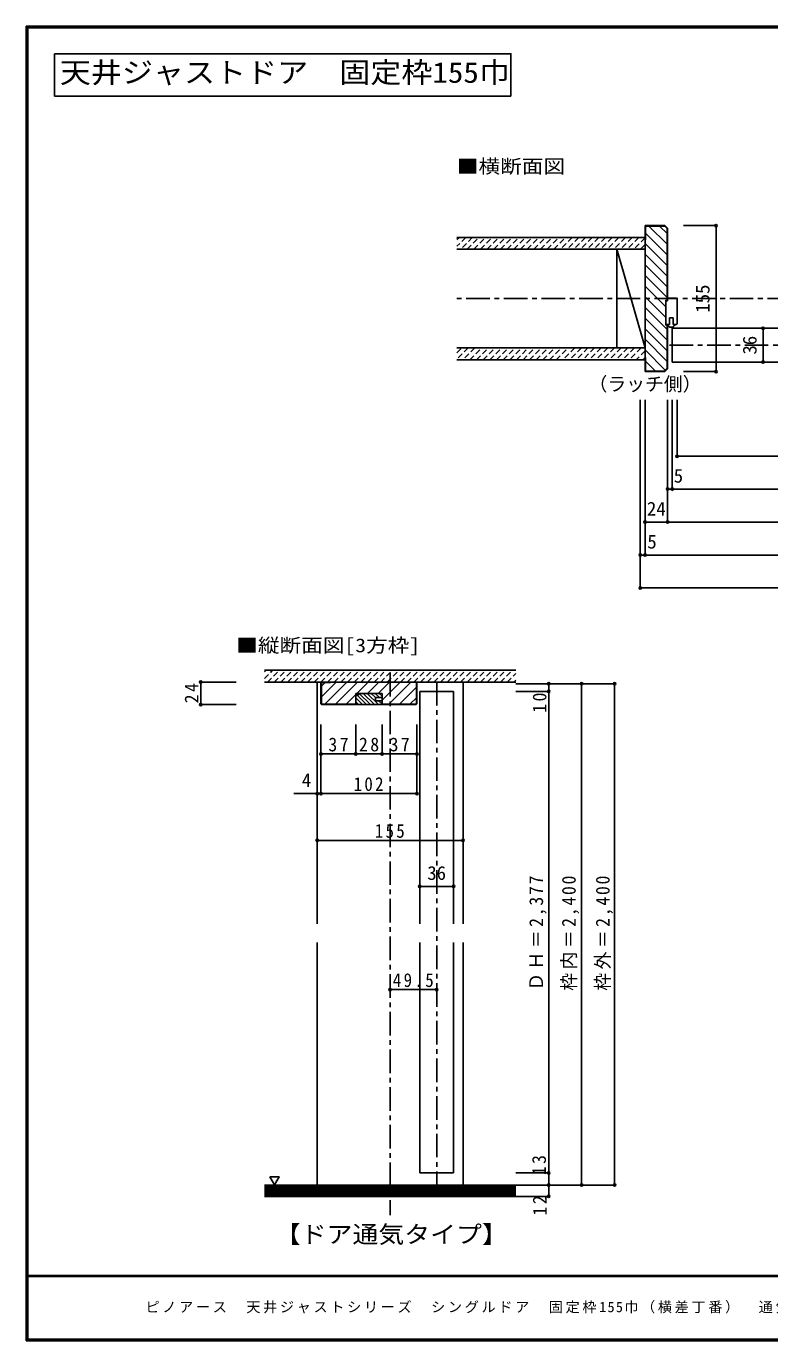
# Model space of a CAD drawing. Units: millimetres at full size, sheet at 1:5; some dimension numbers follow another scale. Extents: x -973 to 977, y -718 to 696.
# Drawn here: x -973 to -183, y -701 to 696 of the extents above; entities that cross this region are included whole.
import ezdxf
from ezdxf.enums import TextEntityAlignment as Align

# ---------------------------------------------------------------- set-up
doc = ezdxf.new("R2010")
doc.units = ezdxf.units.MM
doc.header["$LTSCALE"] = 5
doc.header["$PDMODE"] = 32
doc.header["$PDSIZE"] = 2.5
doc.linetypes.add('CHAIN1', pattern=[8, 5, -1, 1, -1])
doc.linetypes.add('DASHED1', pattern=[1.8, 1.2, -0.6])
for name, color, linetype in [('0-1_通り芯', 4, 'CHAIN1'), ('0-3_仕上げ', 2, 'Continuous'), ('0-4_枠', 3, 'Continuous'), ('0-6_扉', 6, 'Continuous'), ('0-8_戸当り', 3, 'Continuous'), ('0-A_文字', 3, 'Continuous'), ('0-B_寸法', 4, 'Continuous'), ('0-C_ハッチ', 4, 'DASHED1'), ('F-1_枠', 6, 'Continuous'), ('F-A_文字', 7, 'Continuous')]:
    doc.layers.add(name, color=color, linetype=linetype)
doc.styles.add('ＭＳ ゴシック', font='')
doc.styles.get('ＭＳ ゴシック').set_extended_font_data('MS Gothic')

msp = doc.modelspace()

# ---------------------------------------------------------------- linework, layer by layer
at = {"layer": '0-1_通り芯'}
msp.add_line((519.153, 406.5), (-515.847, 406.5), dxfattribs=at)
at = {"layer": '0-3_仕上げ'}
for p, q in [((-315.847, 471.5), (-515.847, 471.5)), ((-315.847, 459), (-515.847, 459)), ((-315.847, 354), (-515.847, 354)), ((-315.847, 341.5), (-515.847, 341.5))]:
    msp.add_line(p, q, dxfattribs=at)
at = {"layer": '0-4_枠'}
for p, q in [((-315.847, 484), (-315.847, 329)), ((-294.675, 484), (-315.847, 484)), ((-315.347, 469), (-315.347, 483.5)), ((-294.883, 483.5), (-315.347, 483.5)), ((-294.675, 484), (-291.847, 481.172)), ((-291.847, 481.172), (-291.847, 404.5)), ((-315.347, 469), (-315.847, 469)), ((-292.347, 332.036), (-292.347, 378.5)), ((-291.847, 331.828), (-291.847, 378.5)), ((-315.347, 344), (-315.847, 344)), ((-315.347, 344), (-315.347, 329.5)), ((-294.675, 329), (-315.847, 329)), ((-294.882, 329.5), (-315.347, 329.5)), ((-294.882, 329.5), (-292.347, 332.036)), ((-294.675, 329), (-291.847, 331.828)), ((-659.741, -24.046), (-659.741, -1.461)), ((-650.241, -1.461), (-659.741, -1.461)), ((-650.241, -0.961), (-650.241, -1.461)), ((-659.327, -24.461), (-659.741, -24.046)), ((-624.241, -24.961), (-659.534, -24.961)), ((-659.327, -24.461), (-623.375, -24.461)), ((-595.107, -24.461), (-559.155, -24.461)), ((-558.948, -24.961), (-594.241, -24.961))]:
    msp.add_line(p, q, dxfattribs=at)
for points in [[(-294.883, 483.5), (-292.347, 480.964), (-292.347, 404.5)], [(-291.847, 378.5), (-293.847, 378.5), (-293.847, 404.5), (-291.847, 404.5)], [(-659.534, -24.961), (-660.241, -24.253), (-660.241, -0.961)]]:
    msp.add_lwpolyline(points, dxfattribs=at)
at = {"layer": '0-6_扉'}
for p, q in [((-286.847, 339), (-286.847, 375)), ((-286.847, 375), (-6.847, 375)), ((-286.847, 339), (-6.847, 339))]:
    msp.add_line(p, q, dxfattribs=at)
at = {"layer": '0-8_戸当り', "color": 7}
for p, q in [((-291.847, 407), (-291.847, 404)), ((-282.847, 407), (-291.847, 407)), ((-281.847, 406), (-281.847, 380)), ((-293.847, 404), (-291.847, 404)), ((-293.847, 379), (-293.847, 404)), ((-293.847, 379), (-289.847, 379)), ((-289.847, 386), (-285.847, 386)), ((-289.847, 386), (-289.847, 379)), ((-285.847, 386), (-285.847, 379)), ((-282.847, 379), (-285.847, 379))]:
    msp.add_line(p, q, dxfattribs=at)
for centre, radius, start, end in [((-282.847, 406), 1, 0, 90), ((-288.083, 380.481), 4.487, 199.27144, 340.72855), ((-282.847, 380), 1, 270, 0)]:
    msp.add_arc(centre, radius, start, end, dxfattribs=at)
at = {"layer": '0-A_文字'}
for p, q in [((-943.333, 666.667), (-943.333, 621.667)), ((-943.333, 621.667), (-458.333, 621.667))]:
    msp.add_line(p, q, dxfattribs=at)
msp.add_lwpolyline([(-943.333, 666.667), (-458.333, 666.667), (-458.333, 621.667)], dxfattribs=at)
at = {"layer": '0-B_寸法'}
for p, q in [((-240.425, 484), (-274.947, 484)), ((-240.425, 484), (-240.425, 329)), ((-190.425, 375), (-190.425, 339)), ((-240.425, 329), (-274.947, 329)), ((-320.847, 99), (-320.847, 299)), ((-315.847, 134), (-315.847, 299)), ((-291.847, 169), (-291.847, 299)), ((-286.847, 204), (-286.847, 299)), ((-281.847, 239), (-281.847, 299)), ((-281.847, 239), (235.158, 239)), ((295.153, 204), (-291.847, 204)), ((319.153, 169), (-315.847, 169)), ((-315.847, 134), (-320.847, 134)), ((319.153, 134), (-315.847, 134)), ((324.153, 99), (-320.847, 99)), ((-787.954, -0.961), (-787.954, -24.961)), ((-787.954, -0.961), (-750.241, -0.961)), ((-664.241, -0.961), (-664.241, -257.711)), ((-619.534, -12.961), (-607.534, -24.961)), ((-615.291, -12.961), (-603.291, -24.961)), ((-611.048, -12.961), (-599.048, -24.961)), ((-606.806, -12.961), (-602.241, -17.525)), ((-602.563, -12.961), (-598.063, -17.461)), ((-598.32, -12.961), (-595.241, -16.04)), ((-509.241, -0.961), (-509.241, -257.711)), ((-348.241, -2.761), (-453.241, -2.761)), ((-418.241, -10.961), (-453.241, -10.961)), ((-418.241, -2.761), (-418.241, -547.461)), ((-383.241, -2.761), (-383.241, -535.461)), ((-348.241, -2.761), (-348.241, -535.461)), ((-787.954, -24.961), (-750.241, -24.961)), ((-664.241, -54.182), (-664.241, -19.66)), ((-623.241, -17.738), (-616.019, -24.961)), ((-623.241, -21.981), (-620.261, -24.961)), ((-621.776, -14.961), (-611.776, -24.961)), ((-598.906, -20.861), (-595.351, -24.416)), ((-509.241, -54.182), (-509.241, -19.66)), ((-660.241, -77.317), (-660.241, -46.128)), ((-623.241, -77.317), (-623.241, -46.128)), ((-595.241, -77.317), (-595.241, -46.128)), ((-558.241, -77.317), (-558.241, -46.128)), ((-664.241, -119.398), (-664.241, -77.317)), ((-660.241, -119.398), (-660.241, -77.317)), ((-660.241, -77.317), (-623.241, -77.317)), ((-623.241, -77.317), (-595.241, -77.317)), ((-595.241, -77.317), (-558.241, -77.317)), ((-558.241, -119.398), (-558.241, -77.317)), ((-689.126, -119.398), (-660.241, -119.398)), ((-660.241, -119.398), (-558.241, -119.398)), ((-664.241, -169.179), (-509.241, -169.179)), ((-519.241, -218.067), (-555.241, -218.067)), ((-664.241, -277.711), (-664.241, -535.461)), ((-509.241, -277.711), (-509.241, -535.461)), ((-586.741, -327.711), (-537.241, -327.711)), ((-418.241, -522.461), (-453.241, -522.461)), ((-348.241, -535.461), (-453.241, -535.461)), ((-418.241, -547.461), (-453.241, -547.461))]:
    msp.add_line(p, q, dxfattribs=at)
at = {"layer": '0-B_寸法', "color": 3}
for p, q in [((-345.847, 459), (-345.847, 354)), ((-595.241, -12.961), (-623.241, -12.961)), ((-623.241, -23.961), (-623.241, -12.961)), ((-620.241, -12.961), (-620.241, -14.961)), ((-595.241, -12.961), (-595.241, -17.461)), ((-558.741, -0.961), (-558.741, -24.046)), ((-558.241, -24.253), (-558.241, -0.961)), ((-620.241, -14.961), (-623.241, -14.961)), ((-622.241, -24.961), (-596.241, -24.961)), ((-602.241, -17.461), (-595.241, -17.461)), ((-602.241, -20.861), (-602.241, -17.461)), ((-602.241, -20.861), (-595.241, -20.861)), ((-595.241, -23.961), (-595.241, -17.461)), ((-558.741, -24.046), (-559.155, -24.461)), ((-558.241, -24.253), (-558.948, -24.961))]:
    msp.add_line(p, q, dxfattribs=at)
at = {"layer": '0-B_寸法', "color": 7}
for p, q in [((-345.847, 459), (-315.847, 354)), ((-720.241, -0.961), (-453.241, -0.961)), ((-714.677, -526.647), (-709.677, -535.307)), ((-453.241, -536.961), (-720.241, -536.961)), ((-453.241, -538.461), (-720.241, -538.461)), ((-453.241, -539.961), (-720.241, -539.961)), ((-453.241, -541.461), (-720.241, -541.461)), ((-453.241, -542.961), (-720.241, -542.961)), ((-453.241, -544.461), (-720.241, -544.461)), ((-453.241, -545.961), (-720.241, -545.961))]:
    msp.add_line(p, q, dxfattribs=at)
at = {"layer": '0-B_寸法', "linetype": 'CHAIN1'}
for p, q in [((295.153, 357), (-291.847, 357)), ((-586.741, 8.539), (-586.741, -567.461)), ((-537.241, -0.961), (-537.241, -535.461)), ((-720.241, -547.461), (-453.241, -547.461))]:
    msp.add_line(p, q, dxfattribs=at)
at = {"layer": '0-B_寸法', "linetype": 'DASHED1'}
for p, q in [((-720.241, 2.844), (-711.546, 11.539)), ((-720.241, 9.915), (-718.617, 11.539)), ((-716.975, -0.961), (-704.475, 11.539)), ((-709.904, -0.961), (-697.404, 11.539)), ((-702.833, -0.961), (-690.333, 11.539)), ((-695.762, -0.961), (-683.262, 11.539)), ((-688.69, -0.961), (-676.19, 11.539)), ((-681.619, -0.961), (-669.119, 11.539)), ((-674.548, -0.961), (-662.048, 11.539)), ((-667.477, -0.961), (-654.977, 11.539)), ((-660.406, -0.961), (-647.906, 11.539)), ((-653.335, -0.961), (-640.835, 11.539)), ((-646.264, -0.961), (-633.764, 11.539)), ((-639.193, -0.961), (-626.693, 11.539)), ((-632.122, -0.961), (-619.622, 11.539)), ((-625.051, -0.961), (-612.551, 11.539)), ((-617.98, -0.961), (-605.48, 11.539)), ((-610.909, -0.961), (-598.409, 11.539)), ((-603.838, -0.961), (-591.338, 11.539)), ((-596.767, -0.961), (-584.267, 11.539)), ((-589.696, -0.961), (-577.196, 11.539)), ((-582.624, -0.961), (-570.124, 11.539)), ((-575.553, -0.961), (-563.053, 11.539)), ((-568.482, -0.961), (-555.982, 11.539)), ((-561.411, -0.961), (-548.911, 11.539)), ((-554.34, -0.961), (-541.84, 11.539)), ((-547.269, -0.961), (-534.769, 11.539)), ((-540.198, -0.961), (-527.698, 11.539)), ((-533.127, -0.961), (-520.627, 11.539)), ((-526.056, -0.961), (-513.556, 11.539)), ((-518.985, -0.961), (-506.485, 11.539)), ((-511.914, -0.961), (-499.414, 11.539)), ((-504.843, -0.961), (-492.343, 11.539)), ((-497.772, -0.961), (-485.272, 11.539)), ((-490.701, -0.961), (-478.201, 11.539)), ((-483.629, -0.961), (-471.129, 11.539)), ((-476.558, -0.961), (-464.058, 11.539)), ((-469.487, -0.961), (-456.987, 11.539)), ((-462.416, -0.961), (-453.241, 8.215)), ((-455.345, -0.961), (-453.241, 1.144))]:
    msp.add_line(p, q, dxfattribs=at)
at = {"layer": '0-B_寸法', "color": 2}
for p, q in [((-720.241, 11.539), (-453.241, 11.539)), ((-453.241, -535.461), (-720.241, -535.461)), ((-453.241, -547.461), (-720.241, -547.461))]:
    msp.add_line(p, q, dxfattribs=at)
at = {"layer": '0-B_寸法', "color": 6}
for p, q in [((-555.241, -10.961), (-519.241, -10.961)), ((-555.241, -10.961), (-555.241, -257.711)), ((-519.241, -10.961), (-519.241, -257.711)), ((-555.241, -277.711), (-555.241, -522.461)), ((-519.241, -277.711), (-519.241, -522.461)), ((-519.241, -522.461), (-555.241, -522.461))]:
    msp.add_line(p, q, dxfattribs=at)
at = {"layer": '0-B_寸法', "color": 7}
msp.add_lwpolyline([(-714.677, -526.647), (-704.677, -526.647), (-709.677, -535.307)], dxfattribs=at)
at = {"layer": '0-B_寸法', "color": 3}
for centre, start, end in [((-624.241, -23.961), 270, 0), ((-622.241, -23.961), 180, 270), ((-596.241, -23.961), 270, 0), ((-594.241, -23.961), 180, 270)]:
    msp.add_arc(centre, 1, start, end, dxfattribs=at)
at = {"layer": '0-B_寸法', "color": 7}
for p in [(-240.425, 484), (-190.425, 375), (-190.425, 339), (-240.425, 329), (-281.847, 239), (-291.847, 204), (-286.847, 204), (-315.847, 169), (-291.847, 169), (-320.847, 134), (-315.847, 134), (-320.847, 99), (-787.954, -0.961), (-418.241, -2.761), (-418.241, -10.961), (-383.241, -2.761), (-348.241, -2.761), (-787.954, -24.961), (-660.241, -77.317), (-623.241, -77.317), (-595.241, -77.317), (-558.241, -77.317), (-664.241, -119.398), (-660.241, -119.398), (-558.241, -119.398), (-664.241, -169.179), (-509.241, -169.179), (-555.241, -218.067), (-519.241, -218.067), (-586.741, -327.711), (-537.241, -327.711), (-418.241, -522.461), (-418.241, -535.461), (-383.241, -535.461), (-348.241, -535.461), (-418.241, -547.461)]:
    msp.add_point(p, dxfattribs=at)
at = {"layer": '0-C_ハッチ', "linetype": 'Continuous'}
for p, q in [((-315.347, 475.853), (-292.347, 452.853)), ((-311.68, 483.5), (-292.347, 464.166)), ((-300.367, 483.5), (-292.347, 475.48)), ((-315.847, 465.039), (-292.347, 441.539)), ((-315.847, 453.726), (-292.347, 430.225)), ((-315.847, 442.412), (-292.347, 418.912)), ((-315.847, 431.098), (-292.347, 407.598)), ((-315.847, 419.784), (-293.847, 397.784)), ((-315.847, 408.47), (-293.847, 386.471)), ((-315.847, 397.157), (-292.347, 373.657)), ((-315.847, 385.843), (-292.347, 362.343)), ((-315.847, 374.529), (-292.347, 351.029)), ((-315.847, 363.216), (-292.347, 339.716)), ((-315.847, 351.902), (-294.164, 330.219)), ((-315.347, 340.088), (-304.759, 329.5)), ((-659.741, -16.766), (-643.935, -0.961)), ((-659.741, -5.453), (-655.749, -1.461)), ((-656.121, -24.461), (-632.621, -0.961)), ((-644.808, -24.461), (-621.308, -0.961)), ((-621.994, -12.961), (-609.994, -0.961)), ((-610.68, -12.961), (-598.68, -0.961)), ((-599.366, -12.961), (-587.366, -0.961)), ((-595.241, -20.149), (-576.053, -0.961)), ((-588.239, -24.461), (-564.739, -0.961)), ((-576.925, -24.461), (-558.741, -6.276)), ((-633.494, -24.461), (-623.241, -14.208)), ((-565.612, -24.461), (-558.741, -17.59))]:
    msp.add_line(p, q, dxfattribs=at)
at = {"layer": '0-C_ハッチ'}
for p, q in [((-506.444, 471.5), (-515.847, 462.097)), ((-515.847, 469.168), (-513.515, 471.5)), ((-499.373, 471.5), (-511.873, 459)), ((-504.802, 459), (-492.302, 471.5)), ((-497.731, 459), (-485.231, 471.5)), ((-490.66, 459), (-478.16, 471.5)), ((-483.589, 459), (-471.089, 471.5)), ((-476.518, 459), (-464.018, 471.5)), ((-469.447, 459), (-456.947, 471.5)), ((-462.376, 459), (-449.876, 471.5)), ((-455.305, 459), (-442.805, 471.5)), ((-448.234, 459), (-435.734, 471.5)), ((-441.162, 459), (-428.662, 471.5)), ((-434.091, 459), (-421.591, 471.5)), ((-427.02, 459), (-414.52, 471.5)), ((-419.949, 459), (-407.449, 471.5)), ((-412.878, 459), (-400.378, 471.5)), ((-393.307, 471.5), (-405.807, 459)), ((-386.236, 471.5), (-398.736, 459)), ((-379.165, 471.5), (-391.665, 459)), ((-372.094, 471.5), (-384.594, 459)), ((-365.023, 471.5), (-377.523, 459)), ((-357.952, 471.5), (-370.452, 459)), ((-350.881, 471.5), (-363.381, 459)), ((-343.81, 471.5), (-356.31, 459)), ((-336.739, 471.5), (-349.239, 459)), ((-329.668, 471.5), (-342.168, 459)), ((-322.596, 471.5), (-335.096, 459)), ((-315.847, 471.178), (-328.025, 459)), ((-315.847, 464.107), (-320.954, 459)), ((-503.736, 354), (-515.847, 341.889)), ((-515.847, 348.96), (-510.807, 354)), ((-496.665, 354), (-509.165, 341.5)), ((-502.094, 341.5), (-489.594, 354)), ((-495.023, 341.5), (-482.523, 354)), ((-487.952, 341.5), (-475.452, 354)), ((-480.881, 341.5), (-468.381, 354)), ((-473.81, 341.5), (-461.31, 354)), ((-466.739, 341.5), (-454.239, 354)), ((-459.668, 341.5), (-447.168, 354)), ((-452.596, 341.5), (-440.096, 354)), ((-445.525, 341.5), (-433.025, 354)), ((-438.454, 341.5), (-425.954, 354)), ((-431.383, 341.5), (-418.883, 354)), ((-424.312, 341.5), (-411.812, 354)), ((-417.241, 341.5), (-404.741, 354)), ((-410.17, 341.5), (-397.67, 354)), ((-390.599, 354), (-403.099, 341.5)), ((-383.528, 354), (-396.028, 341.5)), ((-376.457, 354), (-388.957, 341.5)), ((-369.386, 354), (-381.886, 341.5)), ((-362.315, 354), (-374.815, 341.5)), ((-355.244, 354), (-367.744, 341.5)), ((-348.173, 354), (-360.673, 341.5)), ((-341.101, 354), (-353.601, 341.5)), ((-334.03, 354), (-346.53, 341.5)), ((-326.959, 354), (-339.459, 341.5)), ((-319.888, 354), (-332.388, 341.5)), ((-315.847, 350.97), (-325.317, 341.5)), ((-315.847, 343.899), (-318.246, 341.5))]:
    msp.add_line(p, q, dxfattribs=at)
at = {"layer": 'F-1_枠'}
for p, q in [((-973.347, 695.833), (-973.347, -700.833)), ((-973.347, 695.833), (976.653, 695.833)), ((-973.347, 695), (976.653, 695)), ((-973.347, 694.167), (976.653, 694.167)), ((-972.514, 695.833), (-972.514, -700.833)), ((-971.68, 695.833), (-971.68, -700.833)), ((976.653, -631.667), (-973.347, -631.667)), ((976.653, -632.5), (-973.347, -632.5)), ((976.653, -699.167), (-973.347, -699.167)), ((976.653, -700), (-973.347, -700)), ((976.653, -700.833), (-973.347, -700.833))]:
    msp.add_line(p, q, dxfattribs=at)

# ---------------------------------------------------------------- texts
at = {"layer": '0-A_文字', "style": 'ＭＳ ゴシック', "width": 1.1}
msp.add_text('天井ジャストドア\u3000固定枠155巾', height=21.99, dxfattribs=at).set_placement((-937.708, 629.167), align=Align.BOTTOM_LEFT)
at = {"layer": '0-A_文字', "color": 7, "style": 'ＭＳ ゴシック', "width": 1.15}
msp.add_text('■横断面図', height=14.66, dxfattribs=at).set_placement((-515.847, 535.24), align=Align.BOTTOM_LEFT)
at = {"layer": '0-A_文字', "color": 7, "style": 'ＭＳ ゴシック'}
msp.add_text('（ラッチ側）', height=14.66, dxfattribs=at).set_placement((-375.847, 304), align=Align.BOTTOM_LEFT)
at = {"layer": '0-B_寸法', "color": 7, "style": 'ＭＳ ゴシック'}
for s, p in [('155', (-242.925, 391.5)), ('36', (-192.925, 347))]:
    msp.add_text(s, height=14.66, rotation=90, dxfattribs=at).set_placement(p, align=Align.BOTTOM_LEFT)
for s, p in [('5', (-285.361, 206.5)), ('24', (-313.847, 171.5)), ('5', (-313.407, 136.5)), ('4', (-680.501, -116.898)), ('36', (-547.241, -215.567))]:
    msp.add_text(s, height=14.66, dxfattribs=at).set_placement(p, align=Align.BOTTOM_LEFT)
at = {"layer": '0-B_寸法', "color": 7, "style": 'ＭＳ ゴシック', "width": 1.15}
msp.add_text('■縦断面図[3方枠]', height=14.66, dxfattribs=at).set_placement((-750.241, 26.296), align=Align.BOTTOM_LEFT)
at = {"layer": '0-B_寸法', "color": 3, "style": 'ＭＳ ゴシック', "width": 1.1}
msp.add_text('【ドア通気タイプ】', height=18.33, dxfattribs=at).set_placement((-709.241, -602.461), align=Align.BOTTOM_LEFT)
at = {"layer": '0-B_寸法', "color": 7, "char_height": 14.66, "attachment_point": 7, "rotation": 90, "style": 'ＭＳ ゴシック'}
for s, insert in [('\\T1.27;\\W0.95;24', (-790.454, -23.586)), ('\\T1.27;\\W0.95;10', (-420.404, -33.655)), ('\\T1.19;\\W0.95;ＤＨ＝2,377', (-420.421, -328.961)), ('\\T1.19;\\W0.95;枠内＝2,400', (-385.741, -328.961)), ('\\T1.19;\\W0.95;枠外＝2,400', (-349.727, -328.961)), ('\\T1.27;\\W0.95;13', (-420.95, -525.051)), ('\\T1.27;\\W0.95;12', (-420.437, -567.87))]:
    msp.add_mtext(s, dxfattribs=dict(at, insert=insert))
at = {"layer": '0-B_寸法', "color": 7, "char_height": 14.66, "attachment_point": 7, "style": 'ＭＳ ゴシック'}
for s, insert in [('\\T1.27;\\W0.95;37', (-652.366, -74.817)), ('\\T1.27;\\W0.95;28', (-619.866, -74.817)), ('\\T1.27;\\W0.95;37', (-587.366, -74.817)), ('\\T1.27;\\W0.9;102', (-625.491, -116.898)), ('\\T1.27;\\W0.9;155', (-602.991, -166.679)), ('\\T1.28;\\W0.9;49.5', (-583.866, -325.211))]:
    msp.add_mtext(s, dxfattribs=dict(at, insert=insert))
at = {"layer": 'F-A_文字', "insert": (-846.68, -673.333), "char_height": 11, "attachment_point": 7, "style": 'ＭＳ ゴシック'}
msp.add_mtext('\\T1.19;ピノアース\u3000天井ジャストシリーズ\u3000シングルドア\u3000固定枠155巾（横差丁番）\u3000通気\u3000枠外H2,400', dxfattribs=at)

doc.saveas('drawing.dxf')
